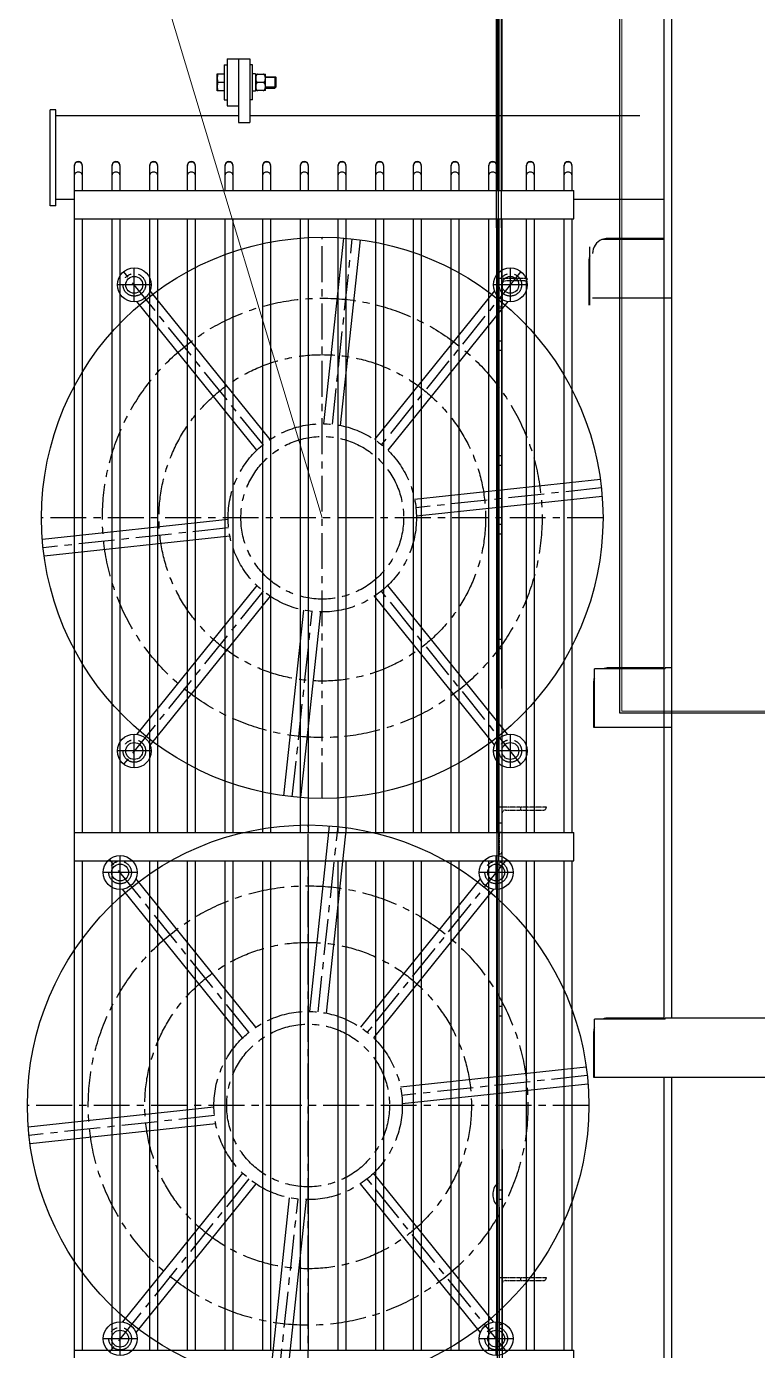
# Model space of a CAD drawing. Extents: x 54056 to 359947, y -41534 to 373650.
# Drawn here: x 82643 to 83419, y -37052 to -35646 of the extents above; entities that cross this region are included whole.
import ezdxf

# ---------------------------------------------------------------- set-up
doc = ezdxf.new("R2010")
doc.units = 0
doc.header["$LTSCALE"] = 3
doc.header["$MEASUREMENT"] = 0
for name, pattern in [('CENTER', [50.8, 31.75, -6.35, 6.35, -6.35]), ('CENTERX2', [20.32, 12.7, -2.54, 2.54, -2.54]), ('HIDDEN', [0.2, 0.1, -0.1])]:
    doc.linetypes.add(name, pattern=pattern)
doc.layers.get('0').update_dxf_attribs({"linetype": 'CONTINUOUS', "lineweight": 30})
for name, color, linetype, lineweight in [('02', 1, 'CONTINUOUS', 18), ('2粗实线', 7, 'CONTINUOUS', 25), ('DIM', 4, 'CONTINUOUS', 20)]:
    doc.layers.add(name, color=color, linetype=linetype, lineweight=lineweight)
for name, color, linetype in [('02___PRT_ALL_AXES', 7, 'CONTINUOUS'), ('1', 6, 'CENTER'), ('DEFAULT_2', 8, 'HIDDEN'), ('ROUNDS', 7, 'CONTINUOUS')]:
    doc.layers.add(name, color=color, linetype=linetype)

# ---------------------------------------------------------------- blocks, each defined once
blk = doc.blocks.new('风机侧视图')
at = {"layer": '1', "color": 1, "linetype": 'CENTERX2', "lineweight": 25}
for p, q in [((-32377.5, -55769.7), (-32377.5, -55173.6)), ((-32366.8, -55372.2), (-32345.7, -55175.3)), ((-32440.3, -55393.8), (-32588.4, -55210)), ((-32577.1, -55242), (-32577.1, -55206)), ((-32166.5, -55210), (-32314.7, -55393.8)), ((-32177.8, -55242), (-32177.8, -55206)), ((-32559.1, -55224), (-32595.1, -55224)), ((-32159.8, -55224), (-32195.8, -55224)), ((-32081.1, -55439.8), (-32278.1, -55460.9)), ((-32079.4, -55471.6), (-32675.5, -55471.6)), ((-32476.9, -55482.3), (-32673.8, -55503.4)), ((-32440.3, -55549.5), (-32588.4, -55733.3)), ((-32166.5, -55733.3), (-32314.7, -55549.5)), ((-32409.3, -55768), (-32388.2, -55571)), ((-32577.1, -55737.3), (-32577.1, -55701.3)), ((-32177.8, -55737.3), (-32177.8, -55701.3)), ((-32559.1, -55719.3), (-32595.1, -55719.3)), ((-32159.8, -55719.3), (-32195.8, -55719.3))]:
    blk.add_line(p, q, dxfattribs=at)
for centre, radius in [((-32577.1, -55224), 12), ((-32177.8, -55224), 12), ((-32377.5, -55471.6), 233.4), ((-32377.5, -55471.6), 173.4), ((-32377.5, -55471.6), 100), ((-32377.5, -55471.6), 86.4), ((-32577.1, -55719.3), 12), ((-32177.8, -55719.3), 12)]:
    blk.add_circle(centre, radius, dxfattribs=at)
at = {"layer": '2粗实线'}
for p, q in [((-32375.8, -55371.6), (-32354.7, -55174.4)), ((-32358, -55373.5), (-32336.8, -55176.3)), ((-32447, -55399.7), (-32574.4, -55241.8)), ((-32433, -55388.5), (-32560.4, -55230.5)), ((-32194.6, -55230.5), (-32322, -55388.4)), ((-32180.6, -55241.8), (-32308, -55399.7)), ((-32082.2, -55430.9), (-32279.4, -55452.1)), ((-32080.3, -55448.8), (-32277.5, -55469.9)), ((-32477.5, -55473.3), (-32674.7, -55494.5)), ((-32475.6, -55491.2), (-32672.7, -55512.3)), ((-32447, -55543.5), (-32574.4, -55701.5)), ((-32180.7, -55701.5), (-32308, -55543.5)), ((-32433, -55554.8), (-32560.4, -55712.7)), ((-32194.6, -55712.8), (-32322, -55554.8)), ((-32418.2, -55766.9), (-32397.1, -55569.7)), ((-32400.4, -55768.8), (-32379.2, -55571.6))]:
    blk.add_line(p, q, dxfattribs=at)
for centre, radius in [((-32377.5, -55471.6), 298.1), ((-32577.1, -55224), 18), ((-32577.1, -55224), 9), ((-32177.8, -55224), 18), ((-32177.8, -55224), 9), ((-32577.1, -55719.3), 18), ((-32177.8, -55719.3), 18), ((-32577.1, -55719.3), 9), ((-32177.8, -55719.3), 9)]:
    blk.add_circle(centre, radius, dxfattribs=at)
blk = doc.blocks.new('10000风机侧视图')
at = {"color": 4, "linetype": 'Continuous'}
blk.add_blockref('风机侧视图', (0, 0), dxfattribs=at)

msp = doc.modelspace()

# ---------------------------------------------------------------- linework, layer by layer
at = {"color": 7, "linetype": 'Continuous'}
for p, q in [((83320.145, -35772.153), (83320.145, -35362.153)), ((83143.331, -37222.153), (83142.075, -35464.953)), ((83143.331, -37222.153), (83142.075, -35464.953)), ((83143.145, -35820.08), (83143.145, -35464.953)), ((82856.145, -35680.08), (82856.145, -35730.08)), ((82856.145, -35680.08), (82880.145, -35680.08)), ((82868.145, -35680.08), (82868.145, -35747.663)), ((82880.145, -35680.08), (82880.145, -35747.663)), ((82886.245, -35695.88), (82886.245, -35714.28)), ((82886.531, -35696.407), (82896.759, -35696.407)), ((82897.045, -35712.591), (82897.045, -35697.569)), ((82906.945, -35699.08), (82906.945, -35711.08)), ((82908.145, -35700.28), (82906.945, -35699.08)), ((82908.145, -35710.18), (82908.145, -35699.98)), ((82896.759, -35713.753), (82886.531, -35713.753)), ((82894.542, -35705.08), (82888.749, -35705.08)), ((82908.145, -35709.88), (82906.945, -35711.08)), ((82856.145, -35730.08), (82868.145, -35730.08)), ((83143.285, -35726.08), (83143.285, -35807.08)), ((82868.145, -35747.663), (82880.145, -35747.663)), ((83320.145, -36462.153), (83320.145, -35772.153)), ((82694.145, -37108.902), (82694.145, -35793.33)), ((82702.145, -35793.33), (82702.145, -35820.08)), ((82734.145, -35820.08), (82734.145, -35793.33)), ((82742.145, -35793.33), (82742.145, -35820.08)), ((82774.145, -35820.08), (82774.145, -35793.33)), ((82782.145, -35793.33), (82782.145, -35820.08)), ((82814.145, -35820.08), (82814.145, -35793.33)), ((82822.145, -35793.33), (82822.145, -35820.08)), ((82854.145, -35820.08), (82854.145, -35793.33)), ((82862.145, -35793.33), (82862.145, -35820.08)), ((82894.145, -35820.08), (82894.145, -35793.33)), ((82902.145, -35793.33), (82902.145, -35820.08)), ((82934.145, -35820.08), (82934.145, -35793.33)), ((82942.145, -35793.33), (82942.145, -35820.08)), ((82974.145, -35820.08), (82974.145, -35793.33)), ((82982.145, -35793.33), (82982.145, -35820.08)), ((83014.145, -35820.08), (83014.145, -35793.33)), ((83022.145, -35793.33), (83022.145, -35820.08)), ((83054.145, -35820.08), (83054.145, -35793.33)), ((83062.145, -35793.33), (83062.145, -35820.08)), ((83094.145, -35820.08), (83094.145, -35793.33)), ((83102.145, -35793.33), (83102.145, -35820.08)), ((83134.145, -35820.08), (83134.145, -35793.33)), ((83142.145, -35793.33), (83142.145, -35820.08)), ((83174.145, -35820.08), (83174.145, -35793.33)), ((83182.145, -35793.33), (83182.145, -35820.08)), ((83214.145, -35820.08), (83214.145, -35793.33)), ((83222.145, -35793.33), (83222.145, -35820.08)), ((83144.285, -35807.08), (83143.285, -35807.08)), ((82694.145, -35820.08), (83224.145, -35820.08)), ((83224.145, -35850.08), (83224.145, -35820.08)), ((82694.145, -35850.08), (83224.145, -35850.08)), ((82702.145, -35850.08), (82702.145, -36220.08)), ((82734.145, -36220.08), (82734.145, -35850.08)), ((82742.145, -35850.08), (82742.145, -36220.08)), ((82774.145, -36220.08), (82774.145, -35850.08)), ((82782.145, -35850.08), (82782.145, -36220.08)), ((82814.145, -36220.08), (82814.145, -35850.08)), ((82822.145, -35850.08), (82822.145, -36220.08)), ((82854.145, -36220.08), (82854.145, -35850.08)), ((82862.145, -35850.08), (82862.145, -36220.08)), ((82894.145, -36220.08), (82894.145, -35850.08)), ((82902.145, -35850.08), (82902.145, -36220.08)), ((82934.145, -36220.08), (82934.145, -35850.08)), ((82942.145, -35850.08), (82942.145, -36220.08)), ((82974.145, -36220.08), (82974.145, -35850.08)), ((82982.145, -35850.08), (82982.145, -36220.08)), ((83014.145, -36220.08), (83014.145, -35850.08)), ((83022.145, -35850.08), (83022.145, -36220.08)), ((83054.145, -36220.08), (83054.145, -35850.08)), ((83062.145, -35850.08), (83062.145, -36220.08)), ((83094.145, -36220.08), (83094.145, -35850.08)), ((83102.145, -35850.08), (83102.145, -36220.08)), ((83134.145, -36220.08), (83134.145, -35850.08)), ((83142.145, -35850.08), (83142.145, -36220.08)), ((83143.145, -36220.08), (83143.145, -35850.08)), ((83174.145, -36220.08), (83174.145, -35850.08)), ((83182.145, -35850.08), (83182.145, -36220.08)), ((83214.145, -36220.08), (83214.145, -35850.08)), ((83222.145, -35850.08), (83222.145, -36220.08)), ((83320.145, -35872.018), (83254.145, -35872.018)), ((83319.145, -35870.85), (83260.145, -35870.85)), ((83241.285, -35941.777), (83241.285, -35879.945)), ((83240.285, -35894.777), (83240.285, -35941.777)), ((83244.145, -35933.85), (83328.145, -35933.85)), ((82702.145, -35982.153), (82702.145, -36502.153)), ((82734.145, -36502.153), (82734.145, -35982.153)), ((82742.145, -35982.153), (82742.145, -36502.153)), ((82774.145, -36502.153), (82774.145, -35982.153)), ((82782.145, -35982.153), (82782.145, -36502.153)), ((82814.145, -36502.153), (82814.145, -35982.153)), ((82822.145, -35982.153), (82822.145, -36502.153)), ((82854.145, -36502.153), (82854.145, -35982.153)), ((82862.145, -35982.153), (82862.145, -36502.153)), ((82894.145, -36502.153), (82894.145, -35982.153)), ((82902.145, -35982.153), (82902.145, -36502.153)), ((82934.145, -36502.153), (82934.145, -35982.153)), ((82942.145, -35982.153), (82942.145, -36502.153)), ((82974.145, -36502.153), (82974.145, -35982.153)), ((82982.145, -35982.153), (82982.145, -36502.153)), ((83014.145, -36502.153), (83014.145, -35982.153)), ((83022.145, -35982.153), (83022.145, -36502.153)), ((83054.145, -36502.153), (83054.145, -35982.153)), ((83062.145, -35982.153), (83062.145, -36502.153)), ((83094.145, -36502.153), (83094.145, -35982.153)), ((83102.145, -35982.153), (83102.145, -36502.153)), ((83134.145, -36502.153), (83134.145, -35982.153)), ((83142.145, -35982.153), (83142.145, -36502.153)), ((83143.145, -36502.153), (83143.145, -35982.153)), ((83174.145, -36502.153), (83174.145, -35982.153)), ((83182.145, -35982.153), (83182.145, -36502.153)), ((83214.145, -36502.153), (83214.145, -35982.153)), ((83222.145, -35982.153), (83222.145, -36502.153)), ((83246.145, -36390.1), (83246.145, -36328.268)), ((83321.145, -36328.268), (83246.145, -36328.268)), ((83320.145, -36327.1), (83261.145, -36327.1)), ((83321.145, -36328.268), (83321.145, -36327.1)), ((83328.145, -36327.1), (83321.145, -36327.1)), ((83245.145, -36343.1), (83245.145, -36390.1)), ((83245.145, -36390.1), (83328.145, -36390.1)), ((83320.145, -36700.32), (83320.145, -36462.153)), ((83148.145, -36475.153), (83145.145, -36475.153)), ((82694.145, -36502.153), (83224.145, -36502.153)), ((83224.145, -36532.153), (83224.145, -36502.153)), ((82694.145, -36532.153), (83224.145, -36532.153)), ((82702.145, -36532.153), (82702.145, -37052.153)), ((82734.145, -37052.153), (82734.145, -36532.153)), ((82742.145, -36532.153), (82742.145, -37052.153)), ((82774.145, -37052.153), (82774.145, -36532.153)), ((82782.145, -36532.153), (82782.145, -37052.153)), ((82814.145, -37052.153), (82814.145, -36532.153)), ((82822.145, -36532.153), (82822.145, -37052.153)), ((82854.145, -37052.153), (82854.145, -36532.153)), ((82862.145, -36532.153), (82862.145, -37052.153)), ((82894.145, -37052.153), (82894.145, -36532.153)), ((82902.145, -36532.153), (82902.145, -37052.153)), ((82934.145, -37052.153), (82934.145, -36532.153)), ((82942.145, -36532.153), (82942.145, -37052.153)), ((82974.145, -37052.153), (82974.145, -36532.153)), ((82982.145, -36532.153), (82982.145, -37052.153)), ((83014.145, -37052.153), (83014.145, -36532.153)), ((83022.145, -36532.153), (83022.145, -37052.153)), ((83054.145, -37052.153), (83054.145, -36532.153)), ((83062.145, -36532.153), (83062.145, -37052.153)), ((83094.145, -37052.153), (83094.145, -36532.153)), ((83102.145, -36532.153), (83102.145, -37052.153)), ((83134.145, -37052.153), (83134.145, -36532.153)), ((83142.145, -36532.153), (83142.145, -37052.153)), ((83143.145, -37052.153), (83143.145, -36532.153)), ((83174.145, -37052.153), (83174.145, -36532.153)), ((83182.145, -36532.153), (83182.145, -37052.153)), ((83214.145, -37052.153), (83214.145, -36532.153)), ((83222.145, -36532.153), (83222.145, -37052.153)), ((83321.145, -36700.32), (83246.145, -36700.32)), ((83246.145, -36762.153), (83246.145, -36700.32)), ((83320.145, -36699.153), (83261.145, -36699.153)), ((84185.145, -36699.153), (83321.145, -36699.153)), ((83321.145, -36700.32), (83321.145, -36699.153)), ((83245.145, -36715.153), (83245.145, -36762.153)), ((83245.145, -36762.153), (84261.145, -36762.153)), ((83320.145, -37237.153), (83320.145, -36762.153)), ((83143.145, -37222.152), (83143.145, -36962.152)), ((83148.145, -36975.153), (83145.145, -36975.153)), ((82694.145, -37052.153), (83224.145, -37052.153)), ((83224.145, -37082.153), (83224.145, -37052.153))]:
    msp.add_line(p, q, dxfattribs=at)
at = {"color": 3, "linetype": 'Continuous'}
for p, q in [((83328.145, -35362.153), (83328.145, -35772.153)), ((83145.344, -37222.153), (83144, -35464.953)), ((83145.344, -37222.153), (83144, -35464.953)), ((83145.145, -35820.08), (83145.145, -35464.953)), ((83147, -35464.953), (83148.344, -37222.153)), ((83147, -35464.953), (83148.344, -37222.153)), ((83148.145, -35820.08), (83148.145, -35464.953)), ((83328.145, -35772.153), (83328.145, -36462.153)), ((83145.145, -36220.08), (83145.145, -35850.08)), ((83148.145, -36220.08), (83148.145, -35850.08)), ((83145.145, -36502.153), (83145.145, -35982.153)), ((83148.145, -36502.153), (83148.145, -35982.153)), ((83328.145, -36462.153), (83328.145, -36699.153)), ((83145.145, -37052.153), (83145.145, -36532.153)), ((83148.145, -37052.153), (83148.145, -36532.153)), ((83328.145, -36762.153), (83328.145, -37237.153))]:
    msp.add_line(p, q, dxfattribs=at)
at = {"color": 2, "linetype": 'Continuous'}
for p, q in [((82908.145, -35699.98), (82897.045, -35699.98)), ((82908.145, -35710.18), (82897.045, -35710.18))]:
    msp.add_line(p, q, dxfattribs=at)
at = {"color": 7, "linetype": 'Continuous'}
for centre, radius, start, end in [((82888.749, -35697.569), 2.504, 152.347904, 180), ((82894.542, -35697.569), 2.504, 0, 27.652096), ((82888.749, -35712.591), 2.504, 180, 207.652096), ((82894.542, -35712.591), 2.504, 332.347904, 0), ((82698.036, -35793.331), 3.891, 176.33084, 179.99667), ((82698.063, -35793.332), 3.918, 168.634255, 176.33194), ((82698.227, -35793.332), 3.918, 3.66806, 11.365746), ((82698.254, -35793.331), 3.891, 0.00333, 3.66916), ((82738.036, -35793.331), 3.891, 176.33084, 179.99667), ((82738.063, -35793.332), 3.918, 168.634255, 176.33194), ((82738.227, -35793.332), 3.918, 3.66806, 11.365746), ((82738.254, -35793.331), 3.891, 0.00333, 3.66916), ((82778.036, -35793.331), 3.891, 176.33084, 179.99667), ((82778.063, -35793.332), 3.918, 168.634255, 176.33194), ((82778.227, -35793.332), 3.918, 3.66806, 11.365746), ((82778.254, -35793.331), 3.891, 0.00333, 3.66916), ((82818.036, -35793.331), 3.891, 176.33084, 179.99667), ((82818.063, -35793.332), 3.918, 168.634255, 176.33194), ((82818.227, -35793.332), 3.918, 3.66806, 11.365746), ((82818.254, -35793.331), 3.891, 0.00333, 3.66916), ((82858.036, -35793.331), 3.891, 176.33084, 179.99667), ((82858.063, -35793.332), 3.918, 168.634255, 176.33194), ((82858.227, -35793.332), 3.918, 3.66806, 11.365746), ((82858.254, -35793.331), 3.891, 0.00333, 3.66916), ((82898.036, -35793.331), 3.891, 176.33084, 179.99667), ((82898.063, -35793.332), 3.918, 168.634255, 176.33194), ((82898.227, -35793.332), 3.918, 3.66806, 11.365746), ((82898.254, -35793.331), 3.891, 0.00333, 3.66916), ((82938.036, -35793.331), 3.891, 176.33084, 179.99667), ((82938.063, -35793.332), 3.918, 168.634255, 176.33194), ((82938.227, -35793.332), 3.918, 3.66806, 11.365746), ((82938.254, -35793.331), 3.891, 0.00333, 3.66916), ((82978.036, -35793.331), 3.891, 176.33084, 179.99667), ((82978.063, -35793.332), 3.918, 168.634255, 176.33194), ((82978.227, -35793.332), 3.918, 3.66806, 11.365746), ((82978.254, -35793.331), 3.891, 0.00333, 3.66916), ((83018.036, -35793.331), 3.891, 176.33084, 179.99667), ((83018.063, -35793.332), 3.918, 168.634255, 176.33194), ((83018.227, -35793.332), 3.918, 3.66806, 11.365746), ((83018.254, -35793.331), 3.891, 0.00333, 3.66916), ((83058.036, -35793.331), 3.891, 176.33084, 179.99667), ((83058.063, -35793.332), 3.918, 168.634255, 176.33194), ((83058.227, -35793.332), 3.918, 3.66806, 11.365746), ((83058.254, -35793.331), 3.891, 0.00333, 3.66916), ((83098.036, -35793.331), 3.891, 176.33084, 179.99667), ((83098.063, -35793.332), 3.918, 168.634255, 176.33194), ((83098.227, -35793.332), 3.918, 3.66806, 11.365746), ((83098.254, -35793.331), 3.891, 0.00333, 3.66916), ((83138.036, -35793.331), 3.891, 176.33084, 179.99667), ((83138.063, -35793.332), 3.918, 168.634255, 176.33194), ((83138.227, -35793.332), 3.918, 3.66806, 11.365746), ((83138.254, -35793.331), 3.891, 0.00333, 3.66916), ((83178.036, -35793.331), 3.891, 176.33084, 179.99667), ((83178.063, -35793.332), 3.918, 168.634255, 176.33194), ((83178.227, -35793.332), 3.918, 3.66806, 11.365746), ((83178.254, -35793.331), 3.891, 0.00333, 3.66916), ((83218.036, -35793.331), 3.891, 176.33084, 179.99667), ((83218.063, -35793.332), 3.918, 168.634255, 176.33194), ((83218.227, -35793.332), 3.918, 3.66806, 11.365746), ((83218.254, -35793.331), 3.891, 0.00333, 3.66916), ((83260.145, -35886.85), 16, 111.810424, 180), ((83260.145, -35886.85), 16, 90, 111.810424), ((83256.285, -35894.777), 16, 159.759265, 180), ((83261.145, -36343.1), 16, 90, 111.810424), ((83261.145, -36343.1), 16, 159.759265, 180), ((83261.145, -36715.153), 16, 90, 111.810424), ((83261.145, -36715.153), 16, 159.759265, 180), ((83145.145, -37022.153), 3, 270, 0)]:
    msp.add_arc(centre, radius, start, end, dxfattribs=at)
for points, knots in [([(82888.749, -35696.407), (82888.506, -35696.407), (82888.023, -35696.536), (82887.476, -35696.995), (82887.102, -35697.564), (82886.773, -35698.379), (82886.574, -35699.45), (82886.51, -35700.743), (82886.573, -35702.036), (82886.773, -35703.107), (82887.101, -35703.922), (82887.476, -35704.492), (82888.023, -35704.951), (82888.506, -35705.08), (82888.749, -35705.08)], [0, 0, 0, 0, 0.06831589, 0.13361298, 0.1964227, 0.25790937, 0.37917325, 0.49994446, 0.62072047, 0.74200295, 0.80350716, 0.8663402, 0.93167151, 1, 1, 1, 1]), ([(82894.542, -35705.08), (82894.785, -35705.08), (82895.267, -35704.951), (82895.814, -35704.492), (82896.189, -35703.922), (82896.518, -35703.107), (82896.717, -35702.036), (82896.78, -35700.743), (82896.717, -35699.45), (82896.518, -35698.379), (82896.189, -35697.564), (82895.814, -35696.995), (82895.267, -35696.536), (82894.785, -35696.407), (82894.542, -35696.407)], [0, 0, 0, 0, 0.06831508, 0.13361999, 0.196443, 0.25793888, 0.37921906, 0.50000776, 0.62079657, 0.74207692, 0.80357124, 0.866388, 0.93168733, 1, 1, 1, 1]), ([(82888.749, -35705.08), (82888.506, -35705.08), (82888.023, -35705.209), (82887.476, -35705.668), (82887.101, -35706.238), (82886.773, -35707.053), (82886.574, -35708.124), (82886.51, -35709.417), (82886.574, -35710.71), (82886.773, -35711.781), (82887.102, -35712.596), (82887.476, -35713.166), (82888.023, -35713.624), (82888.506, -35713.753), (82888.749, -35713.753)], [0, 0, 0, 0, 0.06831954, 0.13363892, 0.19647531, 0.25797273, 0.37924939, 0.50003357, 0.62081808, 0.74209453, 0.80358604, 0.86639654, 0.9316918, 1, 1, 1, 1]), ([(82894.542, -35713.753), (82894.785, -35713.753), (82895.267, -35713.624), (82895.814, -35713.166), (82896.189, -35712.596), (82896.518, -35711.781), (82896.717, -35710.71), (82896.78, -35709.417), (82896.717, -35708.124), (82896.518, -35707.053), (82896.189, -35706.238), (82895.815, -35705.668), (82895.267, -35705.209), (82894.785, -35705.08), (82894.542, -35705.08)], [0, 0, 0, 0, 0.06829582, 0.13358371, 0.1963908, 0.25788017, 0.37915389, 0.49993567, 0.6207226, 0.74201401, 0.80351993, 0.86635544, 0.93168065, 1, 1, 1, 1]), ([(82694.145, -35803.712), (82694.145, -35802.856), (82694.998, -35800.86), (82698.145, -35799.643), (82701.293, -35800.86), (82702.145, -35802.856), (82702.145, -35803.712)], [0, 0, 0, 0, 0.21953827, 0.5, 0.78046173, 1, 1, 1, 1]), ([(82694.222, -35792.56), (82694.398, -35791.686), (82695.409, -35790.006), (82698.145, -35789.045), (82700.882, -35790.006), (82701.893, -35791.686), (82702.069, -35792.56)], [0, 0, 0, 0, 0.24913108, 0.5, 0.75086892, 1, 1, 1, 1]), ([(82734.145, -35803.712), (82734.145, -35802.856), (82734.998, -35800.86), (82738.145, -35799.643), (82741.293, -35800.86), (82742.145, -35802.856), (82742.145, -35803.712)], [0, 0, 0, 0, 0.21953827, 0.5, 0.78046173, 1, 1, 1, 1]), ([(82734.222, -35792.56), (82734.398, -35791.686), (82735.409, -35790.006), (82738.145, -35789.045), (82740.882, -35790.006), (82741.893, -35791.686), (82742.069, -35792.56)], [0, 0, 0, 0, 0.24913108, 0.5, 0.75086892, 1, 1, 1, 1]), ([(82774.145, -35803.712), (82774.145, -35802.856), (82774.998, -35800.86), (82778.145, -35799.643), (82781.293, -35800.86), (82782.145, -35802.856), (82782.145, -35803.712)], [0, 0, 0, 0, 0.21953827, 0.5, 0.78046173, 1, 1, 1, 1]), ([(82774.222, -35792.56), (82774.398, -35791.686), (82775.409, -35790.006), (82778.145, -35789.045), (82780.882, -35790.006), (82781.893, -35791.686), (82782.069, -35792.56)], [0, 0, 0, 0, 0.24913108, 0.5, 0.75086892, 1, 1, 1, 1]), ([(82814.145, -35803.712), (82814.145, -35802.856), (82814.998, -35800.86), (82818.145, -35799.643), (82821.293, -35800.86), (82822.145, -35802.856), (82822.145, -35803.712)], [0, 0, 0, 0, 0.21953827, 0.5, 0.78046173, 1, 1, 1, 1]), ([(82814.222, -35792.56), (82814.398, -35791.686), (82815.409, -35790.006), (82818.145, -35789.045), (82820.882, -35790.006), (82821.893, -35791.686), (82822.069, -35792.56)], [0, 0, 0, 0, 0.24913108, 0.5, 0.75086892, 1, 1, 1, 1]), ([(82854.145, -35803.712), (82854.145, -35802.856), (82854.998, -35800.86), (82858.145, -35799.643), (82861.293, -35800.86), (82862.145, -35802.856), (82862.145, -35803.712)], [0, 0, 0, 0, 0.21953827, 0.5, 0.78046173, 1, 1, 1, 1]), ([(82854.222, -35792.56), (82854.398, -35791.686), (82855.409, -35790.006), (82858.145, -35789.045), (82860.882, -35790.006), (82861.893, -35791.686), (82862.069, -35792.56)], [0, 0, 0, 0, 0.24913108, 0.5, 0.75086892, 1, 1, 1, 1]), ([(82894.145, -35803.712), (82894.145, -35802.856), (82894.998, -35800.86), (82898.145, -35799.643), (82901.293, -35800.86), (82902.145, -35802.856), (82902.145, -35803.712)], [0, 0, 0, 0, 0.21953827, 0.5, 0.78046173, 1, 1, 1, 1]), ([(82894.222, -35792.56), (82894.398, -35791.686), (82895.409, -35790.006), (82898.145, -35789.045), (82900.882, -35790.006), (82901.893, -35791.686), (82902.069, -35792.56)], [0, 0, 0, 0, 0.24913108, 0.5, 0.75086892, 1, 1, 1, 1]), ([(82934.145, -35803.712), (82934.145, -35802.856), (82934.998, -35800.86), (82938.145, -35799.643), (82941.293, -35800.86), (82942.145, -35802.856), (82942.145, -35803.712)], [0, 0, 0, 0, 0.21953827, 0.5, 0.78046173, 1, 1, 1, 1]), ([(82934.222, -35792.56), (82934.398, -35791.686), (82935.409, -35790.006), (82938.145, -35789.045), (82940.882, -35790.006), (82941.893, -35791.686), (82942.069, -35792.56)], [0, 0, 0, 0, 0.24913108, 0.5, 0.75086892, 1, 1, 1, 1]), ([(82974.145, -35803.712), (82974.145, -35802.856), (82974.998, -35800.86), (82978.145, -35799.643), (82981.293, -35800.86), (82982.145, -35802.856), (82982.145, -35803.712)], [0, 0, 0, 0, 0.21953827, 0.5, 0.78046173, 1, 1, 1, 1]), ([(82974.222, -35792.56), (82974.398, -35791.686), (82975.409, -35790.006), (82978.145, -35789.045), (82980.882, -35790.006), (82981.893, -35791.686), (82982.069, -35792.56)], [0, 0, 0, 0, 0.24913108, 0.5, 0.75086892, 1, 1, 1, 1]), ([(83014.145, -35803.712), (83014.145, -35802.856), (83014.998, -35800.86), (83018.145, -35799.643), (83021.293, -35800.86), (83022.145, -35802.856), (83022.145, -35803.712)], [0, 0, 0, 0, 0.21953827, 0.5, 0.78046173, 1, 1, 1, 1]), ([(83014.222, -35792.56), (83014.398, -35791.686), (83015.409, -35790.006), (83018.145, -35789.045), (83020.882, -35790.006), (83021.893, -35791.686), (83022.069, -35792.56)], [0, 0, 0, 0, 0.24913108, 0.5, 0.75086892, 1, 1, 1, 1]), ([(83054.145, -35803.712), (83054.145, -35802.856), (83054.998, -35800.86), (83058.145, -35799.643), (83061.293, -35800.86), (83062.145, -35802.856), (83062.145, -35803.712)], [0, 0, 0, 0, 0.21953827, 0.5, 0.78046173, 1, 1, 1, 1]), ([(83054.222, -35792.56), (83054.398, -35791.686), (83055.409, -35790.006), (83058.145, -35789.045), (83060.882, -35790.006), (83061.893, -35791.686), (83062.069, -35792.56)], [0, 0, 0, 0, 0.24913108, 0.5, 0.75086892, 1, 1, 1, 1]), ([(83094.145, -35803.712), (83094.145, -35802.856), (83094.998, -35800.86), (83098.145, -35799.643), (83101.293, -35800.86), (83102.145, -35802.856), (83102.145, -35803.712)], [0, 0, 0, 0, 0.21953827, 0.5, 0.78046173, 1, 1, 1, 1]), ([(83094.222, -35792.56), (83094.398, -35791.686), (83095.409, -35790.006), (83098.145, -35789.045), (83100.882, -35790.006), (83101.893, -35791.686), (83102.069, -35792.56)], [0, 0, 0, 0, 0.24913108, 0.5, 0.75086892, 1, 1, 1, 1]), ([(83134.145, -35803.712), (83134.145, -35802.856), (83134.998, -35800.86), (83138.145, -35799.643), (83141.293, -35800.86), (83142.145, -35802.856), (83142.145, -35803.712)], [0, 0, 0, 0, 0.21953827, 0.5, 0.78046173, 1, 1, 1, 1]), ([(83134.222, -35792.56), (83134.398, -35791.686), (83135.409, -35790.006), (83138.145, -35789.045), (83140.882, -35790.006), (83141.893, -35791.686), (83142.069, -35792.56)], [0, 0, 0, 0, 0.24913108, 0.5, 0.75086892, 1, 1, 1, 1]), ([(83174.145, -35803.712), (83174.145, -35802.856), (83174.998, -35800.86), (83178.145, -35799.643), (83181.293, -35800.86), (83182.145, -35802.856), (83182.145, -35803.712)], [0, 0, 0, 0, 0.21953827, 0.5, 0.78046173, 1, 1, 1, 1]), ([(83174.222, -35792.56), (83174.398, -35791.686), (83175.409, -35790.006), (83178.145, -35789.045), (83180.882, -35790.006), (83181.893, -35791.686), (83182.069, -35792.56)], [0, 0, 0, 0, 0.24913108, 0.5, 0.75086892, 1, 1, 1, 1]), ([(83214.145, -35803.712), (83214.145, -35802.856), (83214.998, -35800.86), (83218.145, -35799.643), (83221.293, -35800.86), (83222.145, -35802.856), (83222.145, -35803.712)], [0, 0, 0, 0, 0.21953827, 0.5, 0.78046173, 1, 1, 1, 1]), ([(83214.222, -35792.56), (83214.398, -35791.686), (83215.409, -35790.006), (83218.145, -35789.045), (83220.882, -35790.006), (83221.893, -35791.686), (83222.069, -35792.56)], [0, 0, 0, 0, 0.24913108, 0.5, 0.75086892, 1, 1, 1, 1])]:
    msp.add_open_spline(points, degree=3, knots=knots, dxfattribs=at)
at = {"layer": '02'}
msp.add_line((82576.31, -34900.608), (82957.196, -36167.76), dxfattribs=at)
at = {"layer": '02___PRT_ALL_AXES', "color": 7, "linetype": 'Continuous'}
for p, q in [((82853.145, -35686.58), (82853.145, -35723.58)), ((82853.145, -35686.58), (82856.145, -35686.58)), ((82883.145, -35686.58), (82880.145, -35686.58)), ((82883.145, -35723.58), (82883.145, -35686.58)), ((82845.645, -35714.08), (82845.645, -35696.08)), ((82845.645, -35696.08), (82853.145, -35696.08)), ((82886.245, -35695.88), (82883.145, -35695.88)), ((82897.045, -35699.08), (82906.945, -35699.08)), ((82853.145, -35714.08), (82845.645, -35714.08)), ((82853.145, -35705.08), (82846.222, -35705.08)), ((82886.245, -35714.28), (82883.145, -35714.28)), ((82897.045, -35711.08), (82906.945, -35711.08)), ((82853.145, -35723.58), (82856.145, -35723.58)), ((82883.145, -35723.58), (82880.145, -35723.58)), ((82668.145, -35836.08), (82668.145, -35734.08)), ((82674.145, -35734.08), (82668.145, -35734.08)), ((82674.145, -35836.08), (82674.145, -35734.08)), ((82868.145, -35740.58), (82674.145, -35740.58)), ((83294.523, -35740.58), (82880.145, -35740.58)), ((82694.145, -35793.33), (82694.145, -35793.08)), ((82702.145, -35793.33), (82702.145, -35793.08)), ((82734.145, -35793.33), (82734.145, -35793.08)), ((82742.145, -35793.33), (82742.145, -35793.08)), ((82774.145, -35793.33), (82774.145, -35793.08)), ((82782.145, -35793.33), (82782.145, -35793.08)), ((82814.145, -35793.33), (82814.145, -35793.08)), ((82822.145, -35793.33), (82822.145, -35793.08)), ((82854.145, -35793.33), (82854.145, -35793.08)), ((82862.145, -35793.33), (82862.145, -35793.08)), ((82894.145, -35793.33), (82894.145, -35793.08)), ((82902.145, -35793.33), (82902.145, -35793.08)), ((82934.145, -35793.33), (82934.145, -35793.08)), ((82942.145, -35793.33), (82942.145, -35793.08)), ((82974.145, -35793.33), (82974.145, -35793.08)), ((82982.145, -35793.33), (82982.145, -35793.08)), ((83014.145, -35793.33), (83014.145, -35793.08)), ((83022.145, -35793.33), (83022.145, -35793.08)), ((83054.145, -35793.33), (83054.145, -35793.08)), ((83062.145, -35793.33), (83062.145, -35793.08)), ((83094.145, -35793.33), (83094.145, -35793.08)), ((83102.145, -35793.33), (83102.145, -35793.08)), ((83134.145, -35793.33), (83134.145, -35793.08)), ((83142.145, -35793.33), (83142.145, -35793.08)), ((83174.145, -35793.33), (83174.145, -35793.08)), ((83182.145, -35793.33), (83182.145, -35793.08)), ((83214.145, -35793.33), (83214.145, -35793.08)), ((83222.145, -35793.33), (83222.145, -35793.08)), ((82694.145, -35829.58), (82674.145, -35829.58)), ((83320.145, -35829.58), (83224.145, -35829.58)), ((82674.145, -35836.08), (82668.145, -35836.08)), ((83145.145, -35934.58), (83148.145, -35934.58)), ((83145.145, -35944.58), (83148.145, -35944.58)), ((83145.145, -35979.58), (83148.145, -35979.58)), ((83145.145, -35989.58), (83148.145, -35989.58)), ((83145.145, -36101.653), (83148.145, -36101.653)), ((83145.145, -36111.653), (83148.145, -36111.653)), ((83145.145, -36174.58), (83148.145, -36174.58)), ((83145.145, -36184.58), (83148.145, -36184.58)), ((83145.145, -36296.653), (83148.145, -36296.653)), ((83145.145, -36306.653), (83148.145, -36306.653)), ((83145.145, -36491.653), (83148.145, -36491.653)), ((83145.145, -36501.653), (83148.145, -36501.653)), ((83145.145, -36686.653), (83148.145, -36686.653)), ((83145.145, -36696.653), (83148.145, -36696.653)), ((83145.145, -36881.653), (83148.145, -36881.653)), ((83145.145, -36881.653), (83148.145, -36881.653)), ((83145.145, -36891.653), (83148.145, -36891.653)), ((83145.145, -36891.653), (83148.145, -36891.653))]:
    msp.add_line(p, q, dxfattribs=at)
for centre, radius, start, end in [((82698.145, -35793.08), 4, 0, 180), ((82738.145, -35793.08), 4, 0, 180), ((82778.145, -35793.08), 4, 0, 180), ((82818.145, -35793.08), 4, 0, 180), ((82858.145, -35793.08), 4, 0, 180), ((82898.145, -35793.08), 4, 0, 180), ((82938.145, -35793.08), 4, 0, 180), ((82978.145, -35793.08), 4, 0, 180), ((83018.145, -35793.08), 4, 0, 180), ((83058.145, -35793.08), 4, 0, 180), ((83098.145, -35793.08), 4, 0, 180), ((83138.145, -35793.08), 4, 0, 180), ((83178.145, -35793.08), 4, 0, 180), ((83218.145, -35793.08), 4, 0, 180), ((83155.045, -35939.58), 16.9, 134.76027, 139.828838), ((83155.045, -35939.58), 16.9, 220.171162, 225.23973), ((83155.045, -35984.58), 16.9, 134.76027, 139.828838), ((83155.045, -35984.58), 16.9, 220.171162, 225.23973), ((83155.045, -36106.653), 16.9, 134.76027, 139.828838), ((83155.045, -36106.653), 16.9, 220.171162, 225.23973), ((83155.045, -36179.58), 16.9, 134.76027, 139.828838), ((83155.045, -36179.58), 16.9, 220.171162, 225.23973), ((83155.045, -36301.653), 16.9, 134.76027, 139.828838), ((83155.045, -36301.653), 16.9, 220.171162, 225.23973), ((83155.045, -36496.653), 16.9, 134.76027, 139.828838), ((83155.045, -36691.653), 16.9, 134.76027, 139.828838), ((83155.045, -36691.653), 16.9, 220.171162, 225.23973), ((83155.045, -36886.653), 16.9, 134.76027, 225.23973), ((83155.045, -36886.653), 16.9, 134.76027, 139.828838), ((83155.045, -36886.653), 16.9, 220.171162, 225.23973)]:
    msp.add_arc(centre, radius, start, end, dxfattribs=at)
for points in [[(82846.222, -35696.08), (82845.87, -35697.551), (82845.645, -35699.068), (82845.645, -35700.58)], [(82845.645, -35700.58), (82845.645, -35702.092), (82845.87, -35703.609), (82846.222, -35705.08)], [(82846.222, -35705.08), (82845.87, -35706.551), (82845.645, -35708.068), (82845.645, -35709.58)], [(82845.645, -35709.58), (82845.645, -35711.092), (82845.87, -35712.609), (82846.222, -35714.08)]]:
    msp.add_open_spline(points, degree=3, dxfattribs=at)
at = {"layer": 'DEFAULT_2', "color": 8, "linetype": 'HIDDEN'}
for p, q in [((83195.145, -36475.153), (83148.145, -36475.153)), ((83168.145, -36478.153), (83168.145, -36475.153)), ((83151.645, -36478.153), (83192.145, -36478.153)), ((83145.145, -36502.153), (83145.145, -36525.153)), ((83148.145, -36522.153), (83148.145, -36502.153)), ((83195.145, -36975.153), (83148.145, -36975.153)), ((83151.645, -36978.153), (83192.145, -36978.153)), ((83168.145, -36978.153), (83168.145, -36975.153))]:
    msp.add_line(p, q, dxfattribs=at)
for centre, radius, start, end in [((83192.145, -36475.153), 3, 270, 0), ((83151.645, -36481.653), 3.5, 90, 180), ((83145.145, -36522.153), 3, 270, 0), ((83151.645, -36981.653), 3.5, 90, 180), ((83192.145, -36975.153), 3, 270, 0)]:
    msp.add_arc(centre, radius, start, end, dxfattribs=at)
at = {"layer": 'DIM', "color": 2}
msp.add_lwpolyline([(83275.145, -35457.153), (84231.145, -35457.153), (84231.145, -36373.153), (83275.145, -36373.153)], close=True, dxfattribs=at)
at = {"layer": 'ROUNDS', "color": 8, "linetype": 'HIDDEN'}
for p, q in [((83145.145, -35943.08), (83145.145, -35913.08)), ((83148.145, -35913.08), (83175.145, -35913.08)), ((83148.145, -35919.58), (83148.145, -35940.08)), ((83172.145, -35916.08), (83151.645, -35916.08))]:
    msp.add_line(p, q, dxfattribs=at)
at = {"layer": 'ROUNDS', "color": 7, "linetype": 'Continuous'}
msp.add_line((83145.145, -35913.08), (83148.145, -35913.08), dxfattribs=at)
msp.add_lwpolyline([(83273.145, -35455.153), (84233.145, -35455.153), (84233.145, -36375.153), (83273.145, -36375.153)], close=True, dxfattribs=at)
at = {"layer": 'ROUNDS', "color": 8, "linetype": 'HIDDEN'}
for centre, radius, start, end in [((83172.145, -35913.08), 3, 270, 0), ((83151.645, -35919.58), 3.5, 90, 180), ((83145.145, -35940.08), 3, 270, 0)]:
    msp.add_arc(centre, radius, start, end, dxfattribs=at)

# ---------------------------------------------------------------- block references
at = {"color": 4, "linetype": 'Continuous'}
for p in [(115334.681, 19303.855), (115319.631, 18679.462)]:
    msp.add_blockref('10000风机侧视图', p, dxfattribs=at)

doc.saveas('drawing.dxf')
